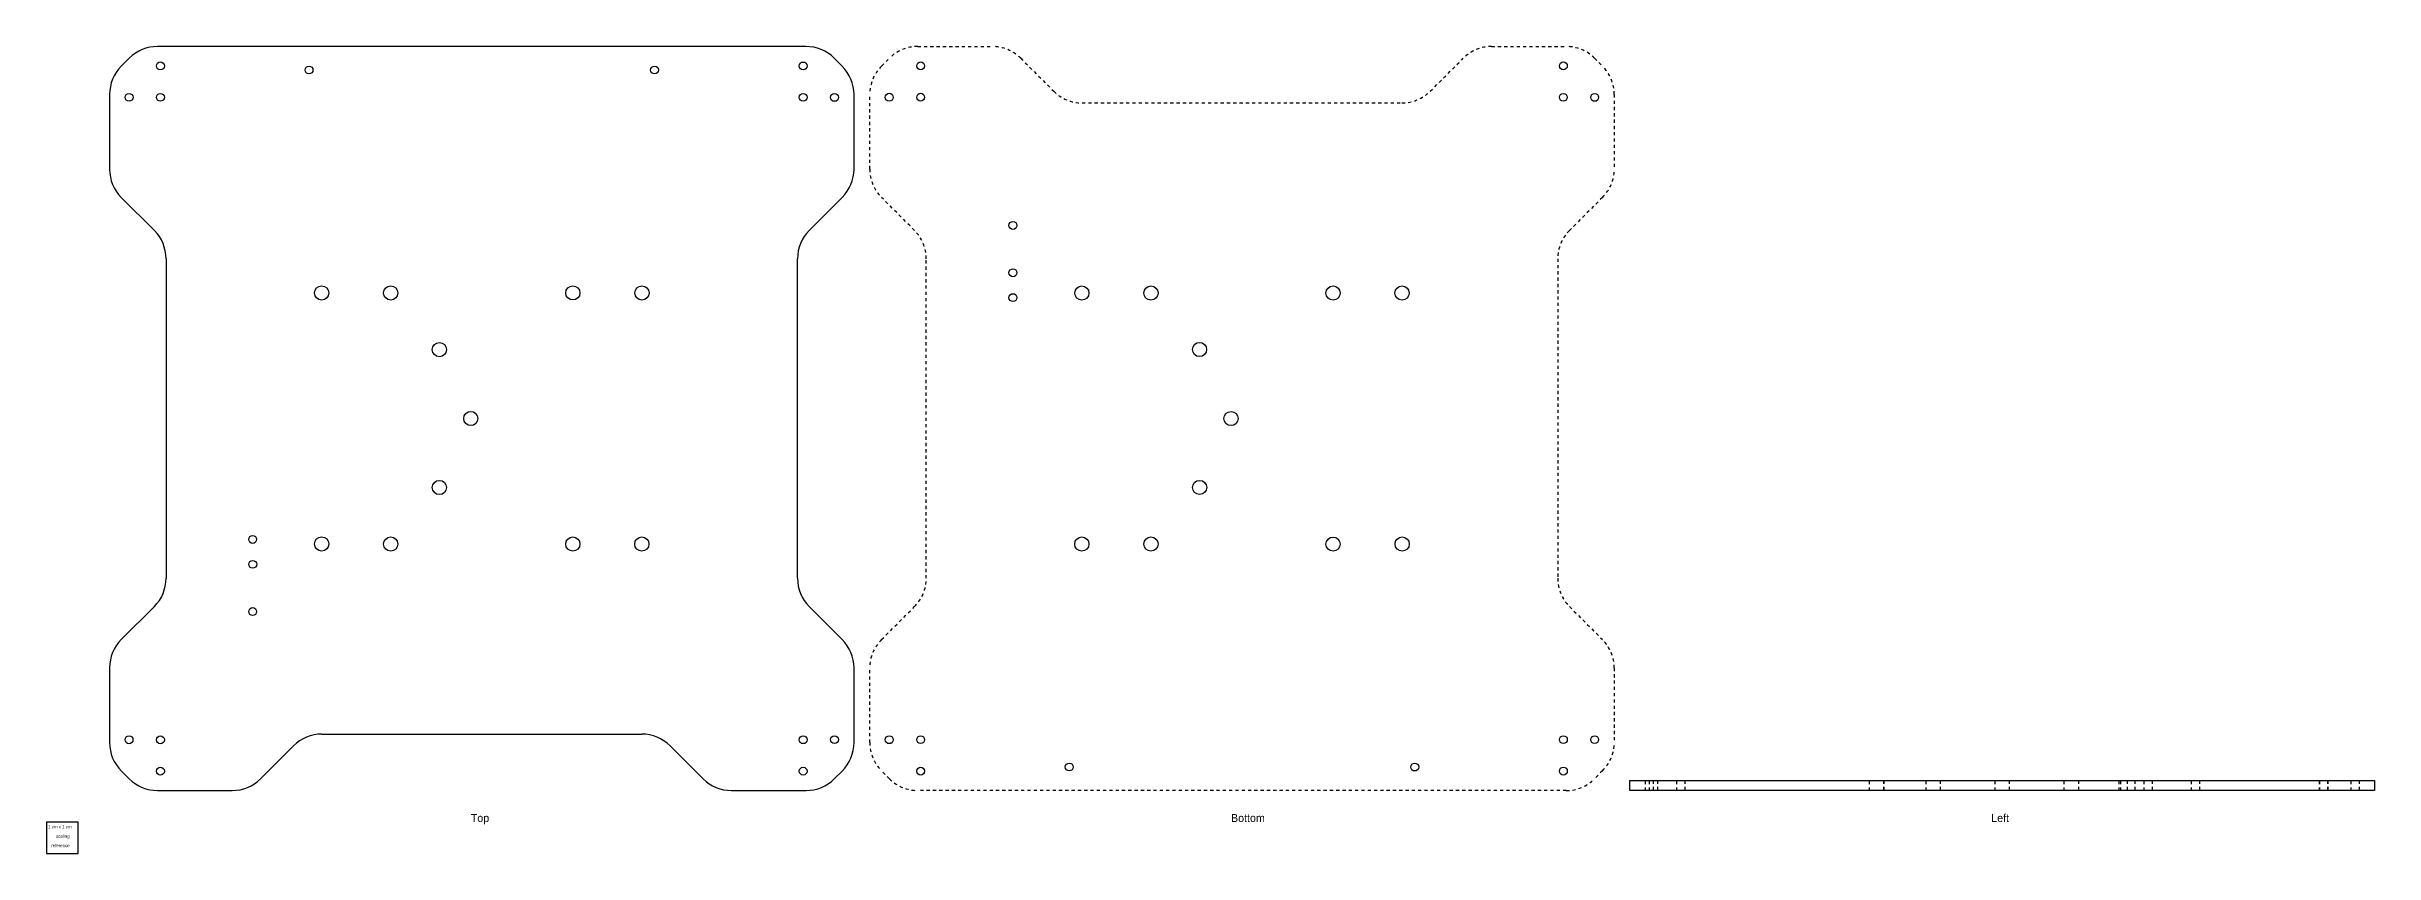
# Model space of a CAD drawing. Header units: millimetres. Extents: x 0 to 1463, y 0 to 256.
# Drawn here: x 0 to 739, y 0 to 256 of the extents above; entities that cross this region are included whole.
import ezdxf

# ---------------------------------------------------------------- set-up
doc = ezdxf.new("R2010")
doc.units = ezdxf.units.MM
doc.linetypes.add('DASHED', pattern=[2, 1, -1])
doc.layers.get('0').update_dxf_attribs({"linetype": 'CONTINUOUS'})

msp = doc.modelspace()

# ---------------------------------------------------------------- linework, layer by layer
for p, q in [((26.26, 252.57, 3.17), (23.72, 250.03, 3.17)), ((241.05, 256.3, 3.17), (35.24, 256.3, 3.17)), ((252.58, 250.03, 3.17), (250.03, 252.57, 3.17)), ((20, 241.05, 3.17), (20, 217.35, 3.17)), ((256.3, 217.35, 3.17), (256.3, 241.05, 3.17)), ((23.72, 208.38, 3.17), (34.21, 197.88, 3.17)), ((242.09, 197.88, 3.17), (252.58, 208.38, 3.17)), ((37.93, 188.9, 3.17), (37.93, 87.39, 3.17)), ((238.37, 87.39, 3.17), (238.37, 188.9, 3.17)), ((34.21, 78.41, 3.17), (23.72, 67.92, 3.17)), ((252.58, 67.92, 3.17), (242.09, 78.41, 3.17)), ((20, 58.94, 3.17), (20, 35.2, 3.17)), ((256.3, 35.2, 3.17), (256.3, 58.94, 3.17)), ((87.38, 37.93, 3.17), (188.92, 37.93, 3.17)), ((67.91, 23.72, 3.17), (78.4, 34.21, 3.17)), ((197.9, 34.21, 3.17), (208.38, 23.72, 3.17)), ((23.75, 26.19, 3.17), (26.27, 23.69, 3.17)), ((250.03, 23.69, 3.17), (252.55, 26.19, 3.17)), ((502.59, 20, 236.3), (502.59, 23.17, 236.3)), ((502.59, 23.17, 236.3), (738.89, 23.17, 236.3)), ((738.89, 23.17, 236.3), (738.89, 20, 236.3)), ((35.22, 20, 3.17), (58.93, 20, 3.17)), ((217.37, 20, 3.17), (241.08, 20, 3.17)), ((738.89, 20, 236.3), (502.59, 20, 236.3)), ((0, 10), (0, 0)), ((0, 10), (10, 10)), ((10, 0), (10, 10)), ((0, 0), (10, 0))]:
    msp.add_line(p, q)
at = {"linetype": 'DASHED'}
for p, q in [((265.05, 250.1, 3.17), (267.56, 252.61, 3.17)), ((276.51, 256.3, 3.17), (300.22, 256.3, 3.17)), ((309.21, 252.57, 3.17), (319.69, 242.08, 3.17)), ((439.19, 242.08, 3.17), (449.68, 252.57, 3.17)), ((458.66, 256.3, 3.17), (482.37, 256.3, 3.17)), ((491.32, 252.61, 3.17), (493.84, 250.1, 3.17)), ((261.3, 217.35, 3.17), (261.3, 241.09, 3.17)), ((328.67, 238.36, 3.17), (430.21, 238.36, 3.17)), ((497.59, 241.09, 3.17), (497.59, 217.35, 3.17)), ((275.5, 197.88, 3.17), (265.01, 208.38, 3.17)), ((493.87, 208.38, 3.17), (483.38, 197.88, 3.17)), ((279.22, 87.39, 3.17), (279.22, 188.9, 3.17)), ((479.66, 188.9, 3.17), (479.66, 87.39, 3.17)), ((265.01, 67.92, 3.17), (275.5, 78.41, 3.17)), ((483.38, 78.41, 3.17), (493.87, 67.92, 3.17)), ((261.3, 35.25, 3.17), (261.3, 58.94, 3.17)), ((497.59, 58.94, 3.17), (497.59, 35.25, 3.17)), ((267.56, 23.72, 3.17), (265.01, 26.27, 3.17)), ((493.87, 26.27, 3.17), (491.33, 23.72, 3.17)), ((507.49, 20, 221.4), (507.49, 23.17, 221.4)), ((507.49, 23.17, 221.4), (509.99, 23.17, 221.4)), ((507.5, 20, 17.39), (507.5, 23.17, 17.39)), ((507.5, 23.17, 17.39), (510, 23.17, 17.39)), ((508.8, 20, 64.57), (508.8, 23.17, 64.57)), ((508.8, 23.17, 64.57), (511.29, 23.17, 64.57)), ((508.8, 20, 174.23), (508.8, 23.17, 174.23)), ((508.8, 23.17, 174.23), (511.3, 23.17, 174.23)), ((509.99, 23.17, 221.4), (509.99, 20, 221.4)), ((510, 23.17, 17.39), (510, 20, 17.39)), ((511.29, 23.17, 64.57), (511.29, 20, 64.57)), ((511.3, 23.17, 174.23), (511.3, 20, 174.23)), ((517.47, 20, 231.36), (517.47, 23.17, 231.36)), ((517.47, 23.17, 231.36), (519.97, 23.17, 231.36)), ((517.48, 20, 221.4), (517.48, 23.17, 221.4)), ((517.48, 23.17, 221.4), (519.98, 23.17, 221.4)), ((517.49, 20, 17.39), (517.49, 23.17, 17.39)), ((517.49, 23.17, 17.39), (519.99, 23.17, 17.39)), ((517.49, 20, 7.46), (517.49, 23.17, 7.46)), ((517.49, 23.17, 7.46), (519.99, 23.17, 7.46)), ((519.97, 23.17, 231.36), (519.97, 20, 231.36)), ((519.98, 23.17, 221.4), (519.98, 20, 221.4)), ((519.99, 23.17, 17.39), (519.99, 20, 17.39)), ((519.99, 23.17, 7.46), (519.99, 20, 7.46)), ((578.6, 20, 91.5), (578.6, 23.17, 91.5)), ((578.6, 23.17, 91.5), (583.1, 23.17, 91.5)), ((578.61, 20, 149.31), (578.61, 23.17, 149.31)), ((578.61, 23.17, 149.31), (583.11, 23.17, 149.31)), ((578.61, 20, 171.23), (578.61, 23.17, 171.23)), ((578.61, 23.17, 171.23), (583.11, 23.17, 171.23)), ((578.62, 20, 69.57), (578.62, 23.17, 69.57)), ((578.62, 23.17, 69.57), (583.12, 23.17, 69.57)), ((583.1, 23.17, 91.5), (583.1, 20, 91.5)), ((583.11, 23.17, 149.31), (583.11, 20, 149.31)), ((583.11, 23.17, 171.23), (583.11, 20, 171.23)), ((583.12, 23.17, 69.57), (583.12, 20, 69.57)), ((596.59, 20, 133.86), (596.59, 23.17, 133.86)), ((596.59, 23.17, 133.86), (601.09, 23.17, 133.86)), ((601.09, 23.17, 133.86), (601.09, 20, 133.86)), ((618.48, 20, 123.89), (618.48, 23.17, 123.89)), ((618.48, 23.17, 123.89), (622.98, 23.17, 123.89)), ((622.98, 23.17, 123.89), (622.98, 20, 123.89)), ((640.41, 20, 133.87), (640.41, 23.17, 133.87)), ((640.41, 23.17, 133.87), (644.91, 23.17, 133.87)), ((644.91, 23.17, 133.87), (644.91, 20, 133.87)), ((657.89, 20, 192.12), (657.89, 23.17, 192.12)), ((657.89, 23.17, 192.12), (660.39, 23.17, 192.12)), ((658.34, 20, 171.23), (658.34, 23.17, 171.23)), ((658.34, 23.17, 171.23), (662.84, 23.17, 171.23)), ((658.35, 20, 91.5), (658.35, 23.17, 91.5)), ((658.35, 23.17, 91.5), (662.85, 23.17, 91.5)), ((658.35, 20, 69.6), (658.35, 23.17, 69.6)), ((658.35, 23.17, 69.6), (662.85, 23.17, 69.6)), ((658.35, 20, 149.29), (658.35, 23.17, 149.29)), ((658.35, 23.17, 149.29), (662.85, 23.17, 149.29)), ((660.39, 23.17, 192.12), (660.39, 20, 192.12)), ((662.84, 23.17, 171.23), (662.84, 20, 171.23)), ((662.85, 23.17, 91.5), (662.85, 20, 91.5)), ((662.85, 23.17, 69.6), (662.85, 20, 69.6)), ((662.85, 23.17, 149.29), (662.85, 20, 149.29)), ((665.79, 20, 192.11), (665.79, 23.17, 192.11)), ((665.79, 23.17, 192.11), (668.29, 23.17, 192.11)), ((668.29, 23.17, 192.11), (668.29, 20, 192.11)), ((680.81, 20, 192.12), (680.81, 23.17, 192.12)), ((680.81, 23.17, 192.12), (683.31, 23.17, 192.12)), ((683.31, 23.17, 192.12), (683.31, 20, 192.12)), ((721.48, 20, 7.45), (721.48, 23.17, 7.45)), ((721.48, 23.17, 7.45), (723.98, 23.17, 7.45)), ((721.51, 20, 17.4), (721.51, 23.17, 17.4)), ((721.51, 23.17, 17.4), (724.01, 23.17, 17.4)), ((721.52, 20, 231.37), (721.52, 23.17, 231.37)), ((721.52, 23.17, 231.37), (724.02, 23.17, 231.37)), ((721.54, 20, 221.39), (721.54, 23.17, 221.39)), ((721.54, 23.17, 221.39), (724.04, 23.17, 221.39)), ((723.98, 23.17, 7.45), (723.98, 20, 7.45)), ((724.01, 23.17, 17.4), (724.01, 20, 17.4)), ((724.02, 23.17, 231.37), (724.02, 20, 231.37)), ((724.04, 23.17, 221.39), (724.04, 20, 221.39)), ((731.49, 20, 17.39), (731.49, 23.17, 17.39)), ((731.49, 23.17, 17.39), (733.99, 23.17, 17.39)), ((731.49, 20, 221.4), (731.49, 23.17, 221.4)), ((731.49, 23.17, 221.4), (733.99, 23.17, 221.4)), ((733.99, 23.17, 17.39), (733.99, 20, 17.39)), ((733.99, 23.17, 221.4), (733.99, 20, 221.4)), ((482.35, 20, 3.17), (276.54, 20, 3.17)), ((509.99, 20, 221.4), (507.49, 20, 221.4)), ((510, 20, 17.39), (507.5, 20, 17.39)), ((511.29, 20, 64.57), (508.8, 20, 64.57)), ((511.3, 20, 174.23), (508.8, 20, 174.23)), ((519.97, 20, 231.36), (517.47, 20, 231.36)), ((519.98, 20, 221.4), (517.48, 20, 221.4)), ((519.99, 20, 17.39), (517.49, 20, 17.39)), ((519.99, 20, 7.46), (517.49, 20, 7.46)), ((583.1, 20, 91.5), (578.6, 20, 91.5)), ((583.11, 20, 149.31), (578.61, 20, 149.31)), ((583.11, 20, 171.23), (578.61, 20, 171.23)), ((583.12, 20, 69.57), (578.62, 20, 69.57)), ((601.09, 20, 133.86), (596.59, 20, 133.86)), ((622.98, 20, 123.89), (618.48, 20, 123.89)), ((644.91, 20, 133.87), (640.41, 20, 133.87)), ((660.39, 20, 192.12), (657.89, 20, 192.12)), ((662.84, 20, 171.23), (658.34, 20, 171.23)), ((662.85, 20, 91.5), (658.35, 20, 91.5)), ((662.85, 20, 69.6), (658.35, 20, 69.6)), ((662.85, 20, 149.29), (658.35, 20, 149.29)), ((668.29, 20, 192.11), (665.79, 20, 192.11)), ((683.31, 20, 192.12), (680.81, 20, 192.12)), ((723.98, 20, 7.45), (721.48, 20, 7.45)), ((724.01, 20, 17.4), (721.51, 20, 17.4)), ((724.02, 20, 231.37), (721.52, 20, 231.37)), ((724.04, 20, 221.39), (721.54, 20, 221.39)), ((733.99, 20, 17.39), (731.49, 20, 17.39)), ((733.99, 20, 221.4), (731.49, 20, 221.4))]:
    msp.add_line(p, q, dxfattribs=at)
for centre, radius in [((36.15, 250.14), 1.25), ((240.16, 250.13), 1.25), ((277.44, 250.15), 1.25), ((481.45, 250.15), 1.25), ((83.32, 248.84), 1.25), ((192.98, 248.84), 1.25), ((26.19, 240.16), 1.25), ((36.15, 240.16), 1.25), ((240.15, 240.15), 1.25), ((250.09, 240.14), 1.25), ((267.47, 240.18), 1.25), ((277.45, 240.2), 1.25), ((481.44, 240.17), 1.25), ((491.39, 240.14), 1.25), ((306.72, 199.47), 1.25), ((306.73, 184.45), 1.25), ((87.32, 178.02), 2.25), ((109.24, 178.02), 2.25), ((167.04, 178.04), 2.25), ((188.97, 178.02), 2.25), ((306.72, 176.55), 1.25), ((328.62, 178), 2.25), ((350.55, 178.01), 2.25), ((408.34, 178.01), 2.25), ((430.24, 178.01), 2.25), ((124.69, 160.04), 2.25), ((365.97, 160.07), 2.25), ((134.65, 138.16), 2.25), ((375.95, 138.14), 2.25), ((124.68, 116.23), 2.25), ((365.98, 116.25), 2.25), ((65.43, 99.74), 1.25), ((87.32, 98.3), 2.25), ((109.25, 98.28), 2.25), ((167.04, 98.28), 2.25), ((188.94, 98.28), 2.25), ((328.61, 98.27), 2.25), ((350.53, 98.27), 2.25), ((408.34, 98.26), 2.25), ((430.27, 98.28), 2.25), ((65.44, 91.84), 1.25), ((65.43, 76.83), 1.25), ((26.18, 36.12), 1.25), ((36.15, 36.1), 1.25), ((240.15, 36.13), 1.25), ((250.1, 36.15), 1.25), ((267.48, 36.13), 1.25), ((277.44, 36.14), 1.25), ((481.45, 36.15), 1.25), ((491.38, 36.15), 1.25), ((36.14, 26.14), 1.25), ((240.15, 26.14), 1.25), ((277.44, 26.15), 1.25), ((324.61, 27.46), 1.25), ((434.27, 27.45), 1.25), ((481.45, 26.16), 1.25)]:
    msp.add_circle(centre, radius)
for centre, start, end in [((35.24, 243.6, 3.17), 90, 135.01042), ((241.05, 243.6, 3.17), 44.98959, 90), ((32.7, 241.05, 3.17), 135.01042, 180), ((243.6, 241.05, 3.17), 0, 44.98959), ((32.7, 217.35, 3.17), 180, 224.98993), ((243.6, 217.35, 3.17), 315.0101, 360), ((25.23, 188.9, 3.17), 0, 44.98993), ((251.07, 188.9, 3.17), 135.0101, 180), ((25.23, 87.39, 3.17), -44.9902, 0), ((251.07, 87.39, 3.17), 180, 224.99017), ((32.7, 58.94, 3.17), 135.0098, 180), ((243.6, 58.94, 3.17), 0, 44.99017), ((87.38, 25.23, 3.17), 90, 135.00994), ((188.92, 25.23, 3.17), 44.99008, 90), ((32.7, 35.2, 3.17), 180, 225.19281), ((243.6, 35.2, 3.17), 314.80721, 360), ((35.22, 32.7, 3.17), 225.19281, 270), ((58.93, 32.7, 3.17), 270, 315.00994), ((217.37, 32.7, 3.17), 224.99008, 270), ((241.08, 32.7, 3.17), 270, 314.80721)]:
    msp.add_arc(centre, 12.7, start, end)
for centre, start, end in [((276.51, 243.6, 3.17), 90, 134.80719), ((300.22, 243.6, 3.17), 44.99006, 90), ((458.66, 243.6, 3.17), 90, 135.00992), ((482.37, 243.6, 3.17), 45.19279, 90), ((274, 241.09, 3.17), 134.80719, 180), ((484.89, 241.09, 3.17), 0, 45.19279), ((328.67, 251.06, 3.17), 224.99006, 270), ((430.21, 251.06, 3.17), 270, 315.00992), ((274, 217.35, 3.17), 180, 224.9902), ((484.89, 217.35, 3.17), 315.00983, 360), ((266.52, 188.9, 3.17), 0, 44.9902), ((492.36, 188.9, 3.17), 135.00983, 180), ((266.52, 87.39, 3.17), -44.98993, 0), ((492.36, 87.39, 3.17), 180, 224.9899), ((274, 58.94, 3.17), 135.01007, 180), ((484.89, 58.94, 3.17), 0, 44.9899), ((274, 35.25, 3.17), 180, 224.98958), ((484.89, 35.25, 3.17), 315.01041, 360), ((276.54, 32.7, 3.17), 224.98958, 270), ((482.35, 32.7, 3.17), 270, 315.01041)]:
    msp.add_arc(centre, 12.7, start, end, dxfattribs=at)

# ---------------------------------------------------------------- texts
for s, height, p in [('1 cm x 1 cm', 1, (0.5, 8)), ('Top', 2.54, (134.65, 10)), ('Bottom', 2.54, (375.94, 10)), ('Left', 2.54, (617.24, 10)), ('reference', 1, (1.5, 2)), ('scaling', 1, (3, 5))]:
    msp.add_text(s, height=height).set_placement(p)

doc.saveas('drawing.dxf')
